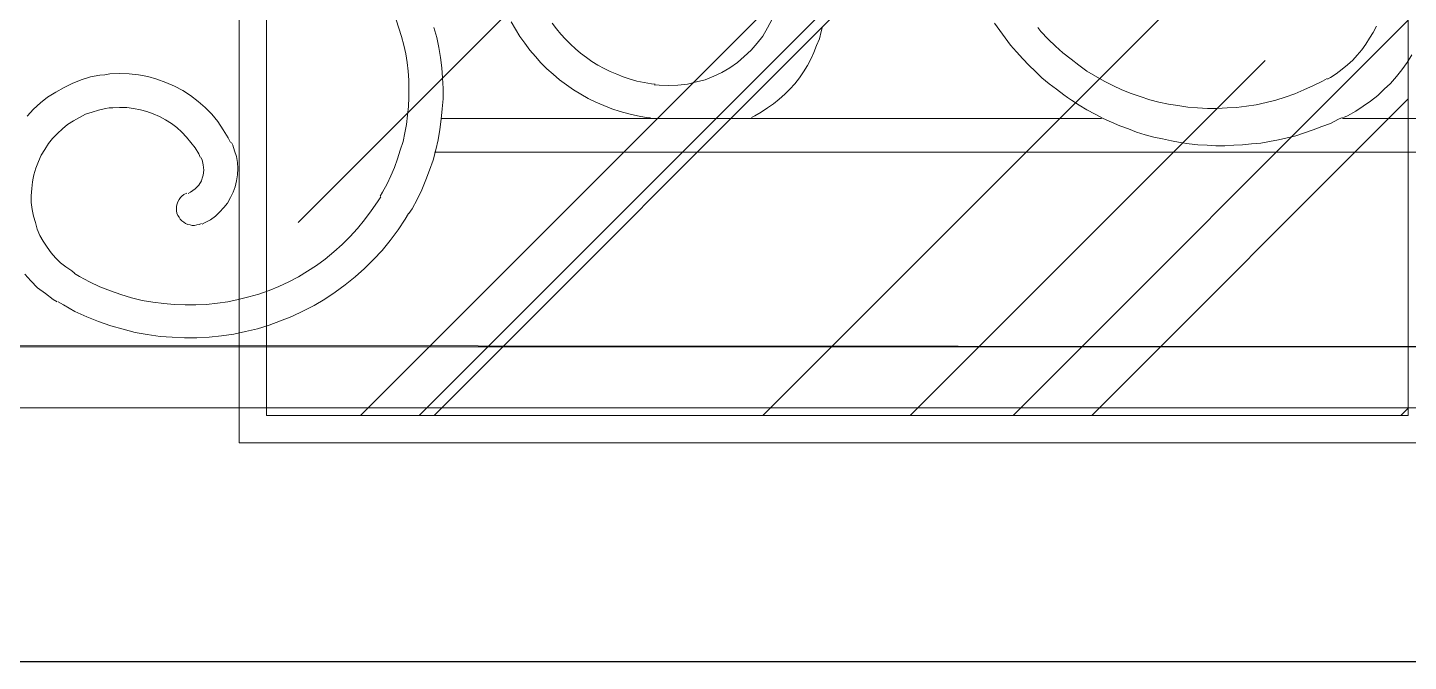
# Model space of a CAD drawing. Header units: millimetres. Extents: x -9564 to 494436, y -140371 to 4257.
# Drawn here: x 130236 to 130741, y -9649 to -9417 of the extents above; entities that cross this region are included whole.
import ezdxf

# ---------------------------------------------------------------- set-up
doc = ezdxf.new("R2010")
doc.units = ezdxf.units.MM
doc.header["$MEASUREMENT"] = 0
doc.linetypes.add('HIDDEN2', pattern=[0.1875, 0.125, -0.0625])
doc.linetypes.add('SLD-Solid', pattern=[0])
for name, color, linetype, lineweight in [('0.05', 252, 'Continuous', 5), ('09-Arsiran', 8, 'Continuous', 5), ('AS', 8, 'HIDDEN2', 5), ('DOOR OPENING', 4, 'SLD-Solid', 5)]:
    doc.layers.add(name, color=color, linetype=linetype, lineweight=lineweight)

# ---------------------------------------------------------------- blocks, each defined once
blk = doc.blocks.new('j1')
at = {"layer": '09-Arsiran'}
h = blk.add_hatch(dxfattribs=at)
h.set_pattern_fill('AR-RROOF', color=256, scale=0.005, angle=45)
h.set_pattern_definition([(45, (0.02591, 0), (0.107763073, 0.287368196), [1.905, -0.254, 0.635, -0.127]), (45, (0.10044, 0.16434), (-0.20923997, 0.029634845), [0.381, -0.04191, 0.762, -0.09525]), (45, (-0.005524, 0.12123), (0.406805602, 0.527141034), [1.016, -0.1778, 0.508, -0.127])])
h.paths.add_polyline_path([(343.988, 201.51922), (343.93007, 201.51922), (343.5702, 201.51922), (343.5702, 200.72589), (343.988, 200.72589)])
h.paths.add_polyline_path([(343.5702, 199.91256), (343.988, 199.91256), (343.988, 200.70589), (343.5702, 200.70589)])
h.paths.add_polyline_path([(343.5702, 199.89256), (343.5702, 199.04853), (343.93007, 199.04853), (343.988, 199.04853), (343.988, 199.89256)])
h.paths.add_polyline_path([(342.9704, 199.04853), (343.22033, 199.04853), (343.3902, 199.04853), (343.3902, 199.89256), (343.22033, 199.89256), (342.9704, 199.89256)])
h.paths.add_polyline_path([(343.3902, 200.70589), (343.22033, 200.70589), (342.9704, 200.70589), (342.9704, 199.91256), (343.22033, 199.91256), (343.3902, 199.91256)])
h.paths.add_polyline_path([(342.9704, 200.72589), (343.22033, 200.72589), (343.3902, 200.72589), (343.3902, 201.51922), (343.22033, 201.51922), (342.9704, 201.51922)])
at = {"layer": 'DOOR OPENING'}
for points in [[(343.5602, 201.52922), (343.5602, 199.03853), (343.998, 199.03853), (343.998, 201.52922)], [(343.988, 199.04853), (343.93007, 199.04853), (343.5702, 199.04853), (343.5702, 200.70589), (343.988, 200.70589)]]:
    blk.add_lwpolyline(points, close=True, dxfattribs=at)
blk = doc.blocks.new('DRHRH')
at = {"layer": '0.05'}
for p, q in [((682.667, -33.7824), (682.6537, -33.74)), ((683.2188, -33.7511), (683.2389, -33.7868)), ((683.4199, -33.7578), (683.4399, -33.7847)), ((684.4766, -33.7801), (684.4989, -33.7377)), ((685.5914, -33.7578), (685.6181, -33.7935)), ((682.6804, -33.8225), (682.667, -33.7824)), ((682.6915, -33.8651), (682.6804, -33.8225)), ((682.8524, -33.8271), (682.8391, -33.7779)), ((682.8636, -33.8762), (682.8524, -33.8271)), ((683.2389, -33.7868), (683.2612, -33.8225)), ((683.2612, -33.8225), (683.2858, -33.8561)), ((683.4399, -33.7847), (683.4623, -33.8114)), ((683.4623, -33.8114), (683.4846, -33.836)), ((684.4252, -33.8561), (684.4543, -33.8204)), ((684.4543, -33.8204), (684.4766, -33.7801)), ((684.7313, -33.8338), (684.7402, -33.798)), ((684.7402, -33.798), (684.7447, -33.7801)), ((685.6181, -33.7935), (685.6427, -33.8292)), ((685.8036, -33.7779), (685.8193, -33.798)), ((685.8193, -33.798), (685.855, -33.836)), ((687.4322, -33.8315), (687.4501, -33.8025)), ((687.4501, -33.8025), (687.4658, -33.7712)), ((682.7005, -33.9075), (682.6915, -33.8651)), ((682.8704, -33.9254), (682.8636, -33.8762)), ((683.2858, -33.8561), (683.3104, -33.8897)), ((683.3104, -33.8897), (683.3372, -33.9208)), ((683.4846, -33.836), (683.5092, -33.8605)), ((683.5092, -33.8605), (683.5338, -33.8829)), ((683.5338, -33.8829), (683.5583, -33.9052)), ((684.3626, -33.9208), (684.3962, -33.8897)), ((684.3962, -33.8897), (684.4252, -33.8561)), ((684.7044, -33.9008), (684.7179, -33.8672)), ((684.7179, -33.8672), (684.7313, -33.8338)), ((685.6427, -33.8292), (685.6696, -33.8651)), ((685.6696, -33.8651), (685.6986, -33.8985)), ((685.855, -33.836), (685.8907, -33.8695)), ((685.8907, -33.8695), (685.9265, -33.903)), ((687.3719, -33.9142), (687.3942, -33.8874)), ((687.3942, -33.8874), (687.4143, -33.8605)), ((687.4143, -33.8605), (687.4322, -33.8315)), ((682.7072, -33.9499), (682.7005, -33.9075)), ((682.7117, -33.9924), (682.7072, -33.9499)), ((682.8769, -33.9767), (682.8704, -33.9254)), ((683.3372, -33.9208), (683.3641, -33.9521)), ((683.3641, -33.9521), (683.3931, -33.9812)), ((683.5583, -33.9052), (683.5875, -33.9254)), ((683.5875, -33.9254), (683.6142, -33.9455)), ((683.6142, -33.9455), (683.6433, -33.9634)), ((683.6433, -33.9634), (683.6746, -33.9789)), ((684.2912, -33.9767), (684.3292, -33.9499)), ((684.3292, -33.9499), (684.3626, -33.9208)), ((684.6732, -33.9655), (684.6889, -33.9342)), ((684.6889, -33.9342), (684.7044, -33.9008)), ((685.6986, -33.8985), (685.7298, -33.9321)), ((685.7298, -33.9321), (685.759, -33.9634)), ((685.759, -33.9634), (685.7924, -33.9947)), ((685.9265, -33.903), (685.9667, -33.9342)), ((685.9667, -33.9342), (686.0047, -33.9634)), ((686.0047, -33.9634), (686.0448, -33.9924)), ((687.2982, -33.9834), (687.3249, -33.9611)), ((687.3249, -33.9611), (687.3496, -33.9388)), ((687.3496, -33.9388), (687.3719, -33.9142)), ((687.5909, -33.9857), (687.6176, -33.9499)), ((687.6176, -33.9499), (687.64, -33.9119)), ((681.1523, -34.0214), (681.1076, -34.0348)), ((681.1993, -34.0125), (681.1523, -34.0214)), ((681.2239, -34.0102), (681.1993, -34.0125)), ((681.2484, -34.0058), (681.2239, -34.0102)), ((681.2953, -34.0035), (681.2484, -34.0058)), ((681.3423, -34.0058), (681.2953, -34.0035)), ((681.3891, -34.0102), (681.3423, -34.0058)), ((681.4338, -34.0192), (681.3891, -34.0102)), ((681.4786, -34.0325), (681.4338, -34.0192)), ((682.7161, -34.0371), (682.7117, -33.9924)), ((682.8815, -34.0259), (682.8769, -33.9767)), ((682.8837, -34.0772), (682.8815, -34.0259)), ((683.3931, -33.9812), (683.4243, -34.008)), ((683.4243, -34.008), (683.4556, -34.0348)), ((683.6746, -33.9789), (683.7036, -33.9947)), ((683.7036, -33.9947), (683.7371, -34.008)), ((683.7371, -34.008), (683.7683, -34.0214)), ((683.7683, -34.0214), (683.8019, -34.0325)), ((684.1705, -34.0348), (684.213, -34.0169)), ((684.213, -34.0169), (684.2532, -33.9991)), ((684.2532, -33.9991), (684.2912, -33.9767)), ((684.6106, -34.0549), (684.633, -34.0259)), ((684.633, -34.0259), (684.653, -33.9968)), ((684.653, -33.9968), (684.6732, -33.9655)), ((685.7924, -33.9947), (685.8237, -34.0259)), ((685.8237, -34.0259), (685.8594, -34.0549)), ((686.0448, -33.9924), (686.0874, -34.0169)), ((686.0874, -34.0169), (686.1298, -34.0415)), ((687.2021, -34.0415), (687.2245, -34.0281)), ((687.2266, -34.0325), (687.2401, -34.0237)), ((687.2401, -34.0237), (687.2692, -34.0058)), ((687.2692, -34.0058), (687.2982, -33.9834)), ((687.535, -34.0527), (687.5641, -34.0192)), ((687.5641, -34.0192), (687.5909, -33.9857)), ((680.9826, -34.0951), (680.9423, -34.1197)), ((681.0227, -34.0728), (680.9826, -34.0951)), ((681.063, -34.0527), (681.0227, -34.0728)), ((681.1076, -34.0348), (681.063, -34.0527)), ((681.5231, -34.0482), (681.4786, -34.0325)), ((681.5656, -34.0661), (681.5231, -34.0482)), ((681.6058, -34.0884), (681.5656, -34.0661)), ((681.6438, -34.113), (681.6058, -34.0884)), ((682.7161, -34.0795), (682.7161, -34.0371)), ((682.7161, -34.1219), (682.7161, -34.0795)), ((682.8837, -34.1287), (682.8837, -34.0772)), ((683.4556, -34.0348), (683.4892, -34.0594)), ((683.4892, -34.0594), (683.5249, -34.0839)), ((683.5249, -34.0839), (683.5606, -34.1064)), ((683.8019, -34.0325), (683.8355, -34.0415)), ((683.8355, -34.0415), (683.8712, -34.0482)), ((683.8712, -34.0482), (683.9069, -34.0549)), ((683.9069, -34.0549), (683.9248, -34.0571)), ((683.9203, -34.0594), (683.9449, -34.0617)), ((683.9449, -34.0617), (683.9918, -34.0638)), ((683.9918, -34.0638), (684.0365, -34.0617)), ((684.0365, -34.0617), (684.0833, -34.0571)), ((684.0833, -34.0571), (684.128, -34.0459)), ((684.128, -34.0459), (684.1705, -34.0348)), ((684.5615, -34.1064), (684.586, -34.0817)), ((684.586, -34.0817), (684.6106, -34.0549)), ((685.8594, -34.0549), (685.8953, -34.0817)), ((685.8953, -34.0817), (685.931, -34.1085)), ((686.1298, -34.0415), (686.1722, -34.0638)), ((686.1722, -34.0638), (686.217, -34.0839)), ((686.217, -34.0839), (686.2615, -34.1018)), ((687.0658, -34.1041), (687.1105, -34.0839)), ((687.1105, -34.0839), (687.1575, -34.0638)), ((687.1575, -34.0638), (687.2021, -34.0415)), ((687.4725, -34.113), (687.5038, -34.0817)), ((687.5038, -34.0817), (687.535, -34.0527)), ((680.9066, -34.1488), (680.873, -34.1801)), ((680.9423, -34.1197), (680.9066, -34.1488)), ((681.6818, -34.1421), (681.6438, -34.113)), ((681.7153, -34.1711), (681.6818, -34.1421)), ((682.7095, -34.2091), (682.7139, -34.1667)), ((682.7139, -34.1667), (682.7161, -34.1219)), ((682.8792, -34.1778), (682.8837, -34.1287)), ((683.5606, -34.1064), (683.5963, -34.1264)), ((683.5963, -34.1264), (683.6343, -34.1442)), ((683.6343, -34.1442), (683.6723, -34.1621)), ((683.6723, -34.1621), (683.7125, -34.1778)), ((684.4766, -34.1734), (684.5056, -34.1532)), ((684.5056, -34.1532), (684.5347, -34.1309)), ((684.5347, -34.1309), (684.5615, -34.1064)), ((685.931, -34.1085), (685.9488, -34.1219)), ((685.9488, -34.1219), (685.969, -34.1354)), ((685.969, -34.1354), (686.007, -34.1599)), ((686.007, -34.1599), (686.0448, -34.1822)), ((686.2615, -34.1018), (686.3062, -34.1175)), ((686.3062, -34.1175), (686.3532, -34.1331)), ((686.3532, -34.1331), (686.3978, -34.1442)), ((686.3978, -34.1442), (686.4448, -34.1555)), ((686.4448, -34.1555), (686.4917, -34.1621)), ((686.4917, -34.1621), (686.5408, -34.1688)), ((686.7799, -34.1711), (686.8291, -34.1644)), ((686.8291, -34.1644), (686.8759, -34.1577)), ((686.8759, -34.1577), (686.9251, -34.1465)), ((686.9251, -34.1465), (686.9721, -34.1354)), ((686.9721, -34.1354), (687.0189, -34.1197)), ((687.0189, -34.1197), (687.0658, -34.1041)), ((687.3652, -34.1889), (687.4009, -34.1644)), ((687.4009, -34.1644), (687.4366, -34.1398)), ((687.4366, -34.1398), (687.4725, -34.113)), ((680.873, -34.1801), (680.8417, -34.2135)), ((681.0987, -34.2202), (681.0697, -34.2359)), ((681.1277, -34.2046), (681.0987, -34.2202)), ((681.1613, -34.1934), (681.1277, -34.2046)), ((681.1926, -34.1845), (681.1613, -34.1934)), ((681.226, -34.1755), (681.1926, -34.1845)), ((681.2439, -34.1734), (681.226, -34.1755)), ((681.2619, -34.1734), (681.2439, -34.1734)), ((681.2953, -34.1711), (681.2619, -34.1734)), ((681.331, -34.1711), (681.2953, -34.1711)), ((681.3646, -34.1755), (681.331, -34.1711)), ((681.3981, -34.1822), (681.3646, -34.1755)), ((681.4293, -34.1912), (681.3981, -34.1822)), ((681.4606, -34.2024), (681.4293, -34.1912)), ((681.4919, -34.2158), (681.4606, -34.2024)), ((681.521, -34.2314), (681.4919, -34.2158)), ((681.55, -34.2492), (681.521, -34.2314)), ((681.7488, -34.2046), (681.7153, -34.1711)), ((681.7778, -34.2404), (681.7488, -34.2046)), ((682.705, -34.2538), (682.7095, -34.2091)), ((682.8681, -34.2784), (682.8748, -34.2292)), ((682.8725, -34.2247), (686.1164, -34.2247)), ((682.8748, -34.2292), (682.8792, -34.1778)), ((683.7125, -34.1778), (683.7528, -34.1912)), ((683.7528, -34.1912), (683.7952, -34.2024)), ((683.7952, -34.2024), (683.8376, -34.2114)), ((683.8376, -34.2114), (683.8801, -34.2202)), ((683.8801, -34.2202), (683.9025, -34.2225)), ((684.3984, -34.2202), (684.414, -34.2114)), ((684.414, -34.2114), (684.4453, -34.1934)), ((684.4453, -34.1934), (684.4766, -34.1734)), ((686.0448, -34.1822), (686.0851, -34.2046)), ((686.0851, -34.2046), (686.1253, -34.2247)), ((686.1253, -34.2247), (686.1655, -34.2425)), ((686.5408, -34.1688), (686.5878, -34.1734)), ((686.5878, -34.1734), (686.6369, -34.1755)), ((686.6369, -34.1755), (686.6838, -34.1755)), ((686.6838, -34.1755), (686.7329, -34.1734)), ((686.7329, -34.1734), (686.7799, -34.1711)), ((687.2401, -34.2492), (687.2803, -34.2292)), ((687.2803, -34.2292), (687.3004, -34.2202)), ((687.3004, -34.2247), (687.7025, -34.2247)), ((687.3049, -34.2202), (687.3249, -34.2114)), ((687.3249, -34.2114), (687.3652, -34.1889)), ((680.9914, -34.2984), (680.9669, -34.3229)), ((681.016, -34.2761), (680.9914, -34.2984)), ((681.0406, -34.2538), (681.016, -34.2761)), ((681.0697, -34.2359), (681.0406, -34.2538)), ((681.5768, -34.2694), (681.55, -34.2492)), ((681.6014, -34.2918), (681.5768, -34.2694)), ((681.6237, -34.3164), (681.6014, -34.2918)), ((681.8047, -34.2805), (681.7778, -34.2404)), ((681.8293, -34.3208), (681.8047, -34.2805)), ((682.6871, -34.3386), (682.6961, -34.2962)), ((682.6961, -34.2962), (682.705, -34.2538)), ((682.8591, -34.3297), (682.8681, -34.2784)), ((686.1655, -34.2425), (686.2057, -34.2605)), ((686.2057, -34.2605), (686.2482, -34.2761)), ((686.2482, -34.2761), (686.2884, -34.2918)), ((686.2884, -34.2918), (686.3308, -34.3051)), ((687.0704, -34.3096), (687.1128, -34.2962)), ((687.1128, -34.2962), (687.1552, -34.2805)), ((687.1552, -34.2805), (687.1976, -34.2649)), ((687.1976, -34.2649), (687.2401, -34.2492)), ((680.9467, -34.3476), (680.9289, -34.3766)), ((680.9669, -34.3229), (680.9467, -34.3476)), ((681.646, -34.3431), (681.6237, -34.3164)), ((681.6661, -34.3699), (681.646, -34.3431)), ((681.684, -34.3989), (681.6661, -34.3699)), ((681.8404, -34.3431), (681.8293, -34.3208)), ((681.8516, -34.3565), (681.8448, -34.3431)), ((681.8605, -34.3834), (681.8516, -34.3565)), ((682.6737, -34.3811), (682.6871, -34.3386)), ((682.8479, -34.3788), (682.8591, -34.3297)), ((686.3308, -34.3051), (686.3732, -34.3164)), ((686.3732, -34.3164), (686.4157, -34.3252)), ((686.4157, -34.3252), (686.4604, -34.3342)), ((686.4604, -34.3342), (686.5028, -34.3431)), ((686.5028, -34.3431), (686.5475, -34.3498)), ((686.5475, -34.3498), (686.59, -34.3542)), ((686.59, -34.3542), (686.6347, -34.3565)), ((686.6347, -34.3565), (686.6771, -34.3588)), ((686.6771, -34.3588), (686.7218, -34.3588)), ((686.7218, -34.3588), (686.7665, -34.3565)), ((686.7665, -34.3565), (686.8089, -34.3542)), ((686.8089, -34.3542), (686.8536, -34.3498)), ((686.8536, -34.3498), (686.8982, -34.3454)), ((686.8982, -34.3454), (686.9408, -34.3386)), ((686.9408, -34.3386), (686.9854, -34.3297)), ((686.9854, -34.3297), (687.0279, -34.3208)), ((687.0279, -34.3208), (687.0704, -34.3096)), ((680.8976, -34.4369), (680.8843, -34.4682)), ((680.911, -34.4056), (680.8976, -34.4369)), ((680.9289, -34.3766), (680.911, -34.4056)), ((681.6907, -34.4146), (681.684, -34.3989)), ((681.7018, -34.4281), (681.6951, -34.4168)), ((681.7064, -34.4526), (681.7018, -34.4281)), ((681.8694, -34.4124), (681.8605, -34.3834)), ((681.874, -34.4414), (681.8694, -34.4124)), ((682.6447, -34.4659), (682.6602, -34.4235)), ((682.6602, -34.4235), (682.6737, -34.3811)), ((682.8167, -34.4794), (682.8345, -34.4302)), ((682.8345, -34.4302), (682.8479, -34.3788)), ((682.8412, -34.3901), (687.7025, -34.3901)), ((680.8753, -34.5018), (680.8709, -34.5174)), ((680.8843, -34.4682), (680.8753, -34.5018)), ((681.7018, -34.5174), (681.7064, -34.5039)), ((681.7086, -34.4794), (681.7064, -34.4526)), ((681.7064, -34.5039), (681.7086, -34.4794)), ((681.8694, -34.5308), (681.874, -34.5018)), ((681.8761, -34.4705), (681.874, -34.4414)), ((681.874, -34.5018), (681.8761, -34.4705)), ((682.6268, -34.5062), (682.6447, -34.4659)), ((682.7988, -34.5264), (682.8167, -34.4794)), ((680.8642, -34.5688), (680.8619, -34.6045)), ((680.8686, -34.5352), (680.8642, -34.5688)), ((680.8709, -34.5174), (680.8686, -34.5352)), ((681.6438, -34.5866), (681.6661, -34.5709)), ((681.6661, -34.5709), (681.684, -34.5531)), ((681.684, -34.5531), (681.6974, -34.5308)), ((681.6974, -34.5308), (681.7018, -34.5174)), ((681.8538, -34.5866), (681.8583, -34.5732)), ((681.8583, -34.5732), (681.8627, -34.5598)), ((681.8627, -34.5598), (681.8694, -34.5308)), ((682.5865, -34.5866), (682.6089, -34.5464)), ((682.6089, -34.5464), (682.6268, -34.5062)), ((682.7787, -34.5755), (682.7988, -34.5264)), ((680.8619, -34.6045), (680.8619, -34.6381)), ((680.8619, -34.6381), (680.8663, -34.6715)), ((681.5813, -34.6335), (681.579, -34.6446)), ((681.588, -34.6224), (681.5813, -34.6335)), ((681.5947, -34.6135), (681.588, -34.6224)), ((681.6014, -34.6068), (681.5947, -34.6135)), ((681.6103, -34.5978), (681.6014, -34.6068)), ((681.626, -34.5911), (681.6103, -34.5978)), ((681.6327, -34.5934), (681.6438, -34.5866)), ((681.8068, -34.6626), (681.8248, -34.6402)), ((681.8248, -34.6402), (681.8404, -34.6135)), ((681.8404, -34.6135), (681.8538, -34.5866)), ((682.5307, -34.6782), (682.562, -34.6335)), ((682.562, -34.6335), (682.5777, -34.6089)), ((682.5754, -34.6068), (682.5865, -34.5866)), ((682.7318, -34.6693), (682.7564, -34.6224)), ((682.7564, -34.6224), (682.7787, -34.5755)), ((680.8663, -34.6715), (680.873, -34.7051)), ((680.873, -34.7051), (680.882, -34.7363)), ((681.579, -34.6446), (681.5746, -34.6559)), ((681.5746, -34.6559), (681.5746, -34.6671)), ((681.5746, -34.6671), (681.5746, -34.6782)), ((681.5746, -34.6782), (681.5768, -34.6894)), ((681.5768, -34.6894), (681.5813, -34.7005)), ((681.5813, -34.7005), (681.588, -34.7095)), ((681.7421, -34.7229), (681.7667, -34.7051)), ((681.7667, -34.7051), (681.7868, -34.6849)), ((681.7868, -34.6849), (681.8068, -34.6626)), ((682.4972, -34.7229), (682.5307, -34.6782)), ((682.6982, -34.7185), (682.7139, -34.6916)), ((682.7161, -34.6916), (682.7318, -34.6693)), ((680.882, -34.7363), (680.8909, -34.7676)), ((680.8909, -34.7676), (680.9043, -34.7989)), ((681.588, -34.7095), (681.5924, -34.7185)), ((681.5924, -34.7185), (681.6014, -34.7274)), ((681.6014, -34.7274), (681.6103, -34.7341)), ((681.6103, -34.7341), (681.6193, -34.7408)), ((681.6193, -34.7408), (681.6304, -34.7452)), ((681.6304, -34.7452), (681.6416, -34.7475)), ((681.6416, -34.7475), (681.6527, -34.7498)), ((681.6527, -34.7498), (681.664, -34.7498)), ((681.664, -34.7498), (681.6751, -34.7475)), ((681.6751, -34.7475), (681.6863, -34.7452)), ((681.6863, -34.7452), (681.6974, -34.7408)), ((681.7018, -34.7431), (681.7153, -34.7363)), ((681.7153, -34.7363), (681.7421, -34.7229)), ((682.4257, -34.8055), (682.4637, -34.7653)), ((682.4637, -34.7653), (682.4972, -34.7229)), ((682.6245, -34.8235), (682.6625, -34.7721)), ((682.6625, -34.7721), (682.6982, -34.7185)), ((680.9043, -34.7989), (680.92, -34.8279)), ((680.92, -34.8279), (680.9401, -34.8569)), ((682.3475, -34.8793), (682.3878, -34.8435)), ((682.3878, -34.8435), (682.4257, -34.8055)), ((682.5844, -34.8726), (682.6245, -34.8235)), ((680.9401, -34.8569), (680.9602, -34.8838)), ((680.9602, -34.8838), (680.9803, -34.9083)), ((680.9803, -34.9083), (681.0049, -34.9329)), ((682.3051, -34.9151), (682.3475, -34.8793)), ((682.5419, -34.9172), (682.5844, -34.8726)), ((681.0049, -34.9329), (681.0317, -34.953)), ((681.0317, -34.953), (681.0607, -34.9731)), ((681.0607, -34.9731), (681.0741, -34.9843)), ((682.1733, -35.0022), (682.218, -34.9753)), ((682.218, -34.9753), (682.2627, -34.9463)), ((682.2627, -34.9463), (682.3051, -34.9151)), ((682.4525, -35.0022), (682.4972, -34.9619)), ((682.4972, -34.9619), (682.5419, -34.9172)), ((680.8306, -34.9888), (680.8597, -35.0222)), ((680.8597, -35.0222), (680.8932, -35.0558)), ((681.0741, -34.9865), (681.0987, -34.9999)), ((681.0987, -34.9999), (681.1479, -35.0268)), ((681.1479, -35.0268), (681.1993, -35.0513)), ((682.0773, -35.0491), (682.1264, -35.0268)), ((682.1264, -35.0268), (682.1733, -35.0022)), ((682.3542, -35.0781), (682.4034, -35.0423)), ((682.4034, -35.0423), (682.4525, -35.0022)), ((680.8932, -35.0558), (680.9312, -35.0848)), ((680.9312, -35.0848), (680.9692, -35.1139)), ((680.9692, -35.1139), (680.9893, -35.125)), ((681.1993, -35.0513), (681.2506, -35.0715)), ((681.2506, -35.0715), (681.302, -35.0893)), ((681.302, -35.0893), (681.3534, -35.1049)), ((681.3534, -35.1049), (681.407, -35.1183)), ((681.827, -35.125), (681.8784, -35.1139)), ((681.8784, -35.1139), (681.9298, -35.1005)), ((681.9298, -35.1005), (681.979, -35.087)), ((681.979, -35.087), (682.0303, -35.0692)), ((682.0303, -35.0692), (682.0773, -35.0491)), ((682.2515, -35.1429), (682.3028, -35.1116)), ((682.3028, -35.1116), (682.3542, -35.0781)), ((680.9937, -35.125), (681.0206, -35.1406)), ((681.0206, -35.1406), (681.0764, -35.1719)), ((681.0764, -35.1719), (681.1344, -35.1988)), ((681.407, -35.1183), (681.4584, -35.1272)), ((681.4584, -35.1272), (681.512, -35.1339)), ((681.512, -35.1339), (681.5634, -35.1385)), ((681.5634, -35.1385), (681.617, -35.1406)), ((681.617, -35.1406), (681.6706, -35.1406)), ((681.6706, -35.1406), (681.722, -35.1385)), ((681.722, -35.1385), (681.7756, -35.1318)), ((681.7756, -35.1318), (681.827, -35.125)), ((682.142, -35.1965), (682.1978, -35.1698)), ((682.1978, -35.1698), (682.2515, -35.1429)), ((681.1344, -35.1988), (681.1926, -35.2211)), ((681.1926, -35.2211), (681.2529, -35.2435)), ((681.2529, -35.2435), (681.3131, -35.259)), ((681.9723, -35.2569), (682.0303, -35.2389)), ((682.0303, -35.2389), (682.0861, -35.2189)), ((682.0861, -35.2189), (682.142, -35.1965)), ((681.3131, -35.259), (681.3713, -35.2748)), ((681.3713, -35.2748), (681.4316, -35.2859)), ((681.4316, -35.2859), (681.4941, -35.2948)), ((681.4941, -35.2948), (681.5544, -35.2993)), ((681.5544, -35.2993), (681.6147, -35.3015)), ((681.6147, -35.3015), (681.6751, -35.3015)), ((681.6751, -35.3015), (681.7354, -35.2993)), ((681.7354, -35.2993), (681.7957, -35.2926)), ((681.7957, -35.2926), (681.856, -35.2836)), ((681.856, -35.2836), (681.9141, -35.2702)), ((681.9141, -35.2702), (681.9723, -35.2569)), ((691.4245, -35.3462), (669.8973, -35.3462)), ((691.4245, -35.3462), (669.8973, -35.3462)), ((680.6586, -35.3395), (691.4245, -35.3462)), ((669.8973, -35.6456), (691.4245, -35.6456))]:
    blk.add_line(p, q, dxfattribs=at)

msp = doc.modelspace()

# ---------------------------------------------------------------- linework, layer by layer
for p, q in [((126915.5987, -9648.893, 0), (136544.2884, -9648.893, 0)), ((129234.5585, -9648.893, 0), (131234.5581, -9648.893, 0))]:
    msp.add_line(p, q)
at = {"layer": 'AS'}
msp.add_line((124807.3945, -9648.893, 0), (144621.1959, -9648.893, 0), dxfattribs=at)

# ---------------------------------------------------------------- block references
for name, p, xscale, yscale, zscale in [('j1', (-213246.6977, -208607.382), 999.9998119083025, 999.9998119083025, 999.9998119083025), ('DRHRH', (79491.0147, -6899.3887, 0), 74.53255562622827, 74.53255562622827, 74.53255562622827)]:
    msp.add_blockref(name, p, dxfattribs=dict(xscale=xscale, yscale=yscale, zscale=zscale))

doc.saveas('drawing.dxf')
